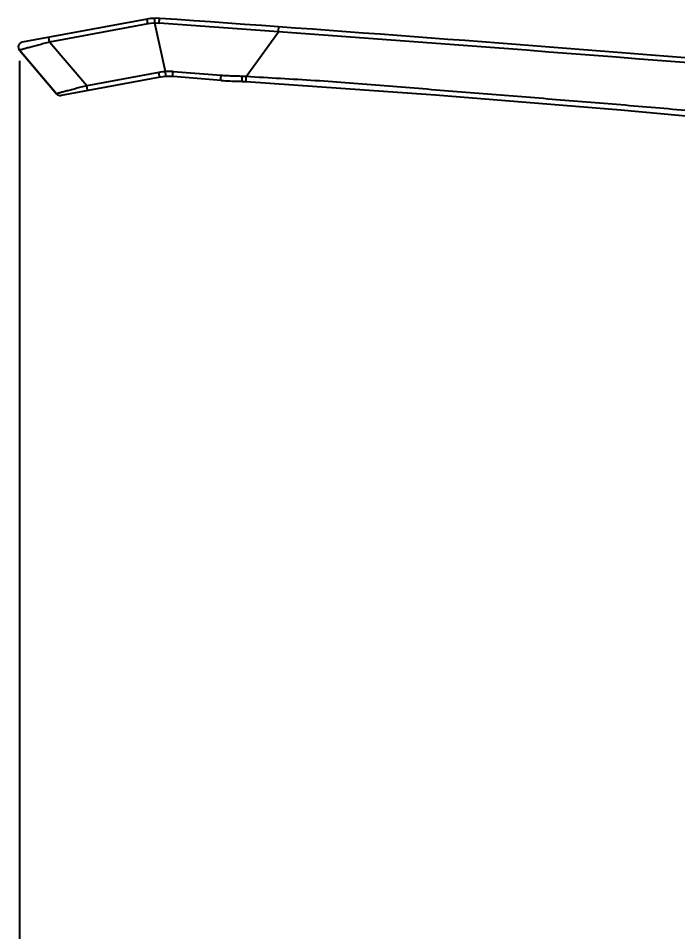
# Model space of a CAD drawing. Header units: millimetres. Extents: x 3766 to 4318, y 26587 to 26937.
# Drawn here: x 3847.9 to 3914.4, y 26662.7 to 26754.8 of the extents above; entities that cross this region are included whole.
import ezdxf

# ---------------------------------------------------------------- set-up
doc = ezdxf.new("R2010")
doc.units = ezdxf.units.MM
doc.styles.get("Standard").update_dxf_attribs({"font": ''})
doc.styles.get('Standard').set_extended_font_data('SimSun')
doc.dimstyles.new('副本 ISO-25-2bei', dxfattribs={"dimscale": 1.7, "dimtxt": 5, "dimasz": 5, "dimexe": 0.5, "dimexo": 0.625, "dimgap": 1, "dimtad": 1, "dimlfac": 0.0393, "dimdsep": 46, "dimtxsty": 'Standard', "dimcen": 2.5, "dimclrd": 1, "dimclre": 1, "dimclrt": 3, "dimadec": 0, "dimazin": 0, "dimtfac": 1, "dimtmove": 0, "dimatfit": 3, "dimfxl": 0, "dimarcsym": 0})

# ---------------------------------------------------------------- blocks, each defined once
blk = doc.blocks.new('*D3')
at = {"color": 1, "lineweight": -2, "transparency": 16777216}
for p, q in [((3848.034, 26750.526), (3848.034, 26587.851)), ((4030.716, 26610.737), (4030.716, 26587.851)), ((3856.534, 26588.701), (4022.216, 26588.701))]:
    blk.add_line(p, q, dxfattribs=at)
at = {"color": 1, "transparency": 16777216}
for points in [[(3856.534, 26590.118), (3856.534, 26587.285), (3848.034, 26588.701)], [(4022.216, 26590.118), (4022.216, 26587.285), (4030.716, 26588.701)]]:
    blk.add_solid(points, dxfattribs=at)
at = {"layer": 'Defpoints', "color": 0, "transparency": 16777216}
for p in [(3848.034, 26751.588), (4030.716, 26611.8), (4030.716, 26588.701)]:
    blk.add_point(p, dxfattribs=at)
at = {"color": 3, "transparency": 16777216, "insert": (3939.375, 26594.651), "char_height": 8.5, "attachment_point": 5, "bg_fill": 3, "box_fill_scale": 1.1, "bg_fill_color": 256, "bg_fill_true_color": 13158600, "bg_fill_transparency": 0}
blk.add_mtext('182.7', dxfattribs=at)

msp = doc.modelspace()

# ---------------------------------------------------------------- linework, layer by layer
at = {"color": 7, "linetype": 'Continuous'}
for p, q in [((3860.93, 26754.727), (3848.325, 26752.403)), ((3860.985, 26754.236), (3851.069, 26752.407)), ((3874.144, 26753.441), (3862.116, 26754.302))]:
    msp.add_line(p, q, dxfattribs=at)
for centre, radius, start, end in [((3861.836, 26749.81), 5, 85.99282, 100.44622), ((3861.801, 26749.807), 4.503, 85.99452, 100.43972)]:
    msp.add_arc(centre, radius, start, end, dxfattribs=at)
for points, knots in [([(3860.985, 26754.236), (3860.974, 26754.298), (3860.959, 26754.388), (3860.942, 26754.503), (3860.932, 26754.577), (3860.926, 26754.636), (3860.923, 26754.684), (3860.924, 26754.709), (3860.926, 26754.727), (3860.93, 26754.727)], [0, 0, 0, 0, 0.380897, 0.552716, 0.703151, 0.826713, 0.919043, 0.976751, 1, 1, 1, 1]), ([(3861.672, 26754.308), (3861.67, 26754.372), (3861.669, 26754.465), (3861.67, 26754.582), (3861.672, 26754.657), (3861.675, 26754.718), (3861.679, 26754.766), (3861.684, 26754.79), (3861.689, 26754.808), (3861.693, 26754.808)], [0, 0, 0, 0, 0.380051, 0.551851, 0.70242, 0.82619, 0.918735, 0.976616, 1, 1, 1, 1]), ([(3862.116, 26754.299), (3862.12, 26754.363), (3862.128, 26754.456), (3862.14, 26754.574), (3862.15, 26754.649), (3862.159, 26754.709), (3862.168, 26754.757), (3862.175, 26754.781), (3862.182, 26754.798), (3862.186, 26754.798)], [0, 0, 0, 0, 0.379565, 0.55138, 0.702056, 0.825971, 0.918654, 0.97662, 1, 1, 1, 1]), ([(3874.144, 26753.444), (3874.148, 26753.508), (3874.156, 26753.6), (3874.169, 26753.718), (3874.179, 26753.793), (3874.188, 26753.853), (3874.197, 26753.901), (3874.204, 26753.925), (3874.211, 26753.943), (3874.215, 26753.942)], [0, 0, 0, 0, 0.379553, 0.551367, 0.702045, 0.825964, 0.91865, 0.976619, 1, 1, 1, 1]), ([(3851.069, 26752.407), (3851.058, 26752.469), (3851.042, 26752.56), (3851.026, 26752.675), (3851.016, 26752.749), (3851.01, 26752.808), (3851.007, 26752.856), (3851.008, 26752.88), (3851.01, 26752.898), (3851.013, 26752.899)], [0, 0, 0, 0, 0.380897, 0.552716, 0.703151, 0.826713, 0.919043, 0.976751, 1, 1, 1, 1])]:
    msp.add_open_spline(points, degree=3, knots=knots, dxfattribs=at)

# ---------------------------------------------------------------- dimensions: what is measured, and where the dimension line sits
dim = msp.add_linear_dim(base=(4030.716, 26588.701), p1=(3848.034, 26751.588), p2=(4030.716, 26611.8), dimstyle='副本 ISO-25-2bei', override={"dimdec": 1, "dimlfac": 1, "dimtfill": 1})
dim.commit()
dim.dimension.update_dxf_attribs({"geometry": '*D3', "text_midpoint": (3939.375, 26594.651)})

# ---------------------------------------------------------------- next in the draw order: linework, layer by layer
for p, q in [((3862.761, 26749.436), (3861.672, 26754.308)), ((3870.891, 26748.93), (3874.144, 26753.444)), ((3854.815, 26748.014), (3851.069, 26752.407)), ((3848.035, 26751.587), (3851.781, 26747.194)), ((3851.781, 26747.194), (3848.035, 26751.587)), ((3862.215, 26748.863), (3852.252, 26747.026)), ((3862.09, 26749.355), (3854.815, 26748.014)), ((3868.364, 26748.544), (3863.519, 26748.93)), ((3868.369, 26749.046), (3863.523, 26749.426)), ((3870.891, 26748.925), (3870.496, 26748.956)), ((3870.345, 26748.459), (3870.502, 26748.453)), ((3870.502, 26748.453), (3870.897, 26748.43)), ((3908.664, 26745.575), (3926.45, 26743.935))]:
    msp.add_line(p, q, dxfattribs=at)
for points in [[(3868.364, 26748.544), (3868.594, 26748.527), (3868.818, 26748.512), (3869.036, 26748.5), (3869.248, 26748.489), (3869.453, 26748.481), (3869.652, 26748.474), (3869.844, 26748.469), (3870.345, 26748.459)], [(3870.897, 26748.43), (3889.978, 26747.082), (3908.664, 26745.575)]]:
    msp.add_lwpolyline(points, dxfattribs=at)
for centre, radius, start, end in [((3467.93, 21126.82), 5641.77, 84.879011, 85.992817), ((3466.727, 21112.32), 5655.816, 85.130041, 85.86912), ((3848.416, 26751.912), 0.5, 100.45387, 220.44239), ((3863.088, 26743.941), 5.505, 85.45083, 100.44288), ((3863.122, 26743.946), 5, 85.44622, 100.44622), ((3852.161, 26747.518), 0.5, 220.44234, 280.43845)]:
    msp.add_arc(centre, radius, start, end, dxfattribs=at)
for points, knots in [([(3851.069, 26752.407), (3850.877, 26752.357), (3850.501, 26752.257), (3849.952, 26752.112), (3849.516, 26751.995), (3849.191, 26751.908), (3848.969, 26751.848), (3848.766, 26751.793), (3848.584, 26751.744), (3848.424, 26751.7), (3848.291, 26751.663), (3848.196, 26751.636), (3848.134, 26751.619), (3848.099, 26751.609), (3848.073, 26751.6), (3848.051, 26751.594), (3848.044, 26751.59), (3848.034, 26751.588), (3848.035, 26751.587)], [0, 0, 0, 0, 0.189504, 0.371873, 0.541688, 0.620181, 0.693409, 0.760607, 0.820991, 0.873791, 0.918248, 0.953645, 0.967755, 0.979375, 0.988438, 0.994912, 0.998768, 1, 1, 1, 1]), ([(3862.215, 26748.863), (3862.211, 26748.863), (3862.203, 26748.879), (3862.193, 26748.903), (3862.179, 26748.95), (3862.163, 26749.009), (3862.145, 26749.083), (3862.119, 26749.2), (3862.101, 26749.292), (3862.09, 26749.355)], [0, 0, 0, 0, 0.023291, 0.08133, 0.174166, 0.298257, 0.449073, 0.620928, 1, 1, 1, 1]), ([(3862.826, 26748.937), (3862.822, 26748.937), (3862.815, 26748.954), (3862.808, 26748.979), (3862.8, 26749.027), (3862.791, 26749.087), (3862.783, 26749.162), (3862.772, 26749.28), (3862.765, 26749.373), (3862.761, 26749.436)], [0, 0, 0, 0, 0.023384, 0.081342, 0.17401, 0.297909, 0.448573, 0.620385, 1, 1, 1, 1]), ([(3863.519, 26748.93), (3863.515, 26748.931), (3863.511, 26748.949), (3863.508, 26748.973), (3863.506, 26749.021), (3863.506, 26749.082), (3863.507, 26749.156), (3863.513, 26749.273), (3863.519, 26749.365), (3863.524, 26749.429)], [0, 0, 0, 0, 0.023359, 0.081187, 0.173662, 0.29736, 0.44788, 0.619681, 1, 1, 1, 1]), ([(3868.364, 26748.544), (3868.36, 26748.545), (3868.356, 26748.563), (3868.353, 26748.587), (3868.351, 26748.635), (3868.351, 26748.696), (3868.353, 26748.77), (3868.358, 26748.887), (3868.364, 26748.98), (3868.369, 26749.043)], [0, 0, 0, 0, 0.023359, 0.081187, 0.173662, 0.29736, 0.44788, 0.619681, 1, 1, 1, 1]), ([(3870.496, 26748.952), (3870.407, 26748.957), (3870.23, 26748.961), (3869.875, 26748.967), (3869.432, 26748.979), (3868.9, 26749.005), (3868.546, 26749.029), (3868.369, 26749.043)], [0, 0, 0, 0, 0.124996, 0.249997, 0.499997, 0.749998, 1, 1, 1, 1]), ([(3870.502, 26748.453), (3870.498, 26748.453), (3870.494, 26748.471), (3870.49, 26748.496), (3870.487, 26748.544), (3870.486, 26748.604), (3870.486, 26748.679), (3870.488, 26748.797), (3870.492, 26748.889), (3870.496, 26748.952)], [0, 0, 0, 0, 0.023362, 0.081315, 0.173821, 0.297537, 0.448083, 0.619958, 1, 1, 1, 1]), ([(3870.897, 26748.431), (3870.893, 26748.431), (3870.889, 26748.449), (3870.885, 26748.473), (3870.882, 26748.521), (3870.881, 26748.582), (3870.881, 26748.657), (3870.883, 26748.774), (3870.887, 26748.866), (3870.891, 26748.93)], [0, 0, 0, 0, 0.023346, 0.081314, 0.173813, 0.297531, 0.448078, 0.619966, 1, 1, 1, 1]), ([(3926.467, 26744.432), (3925.311, 26744.552), (3923, 26744.789), (3919.531, 26745.123), (3916.061, 26745.44), (3911.432, 26745.847), (3905.643, 26746.325), (3898.695, 26746.882), (3891.747, 26747.438), (3885.958, 26747.906), (3881.325, 26748.271), (3877.849, 26748.525), (3874.37, 26748.733), (3872.051, 26748.863), (3870.891, 26748.93)], [0, 0, 0, 0, 0.0625, 0.125001, 0.187501, 0.250001, 0.375001, 0.500001, 0.625001, 0.750001, 0.812501, 0.875001, 0.9375, 1, 1, 1, 1]), ([(3854.815, 26748.014), (3854.623, 26747.963), (3854.246, 26747.864), (3853.697, 26747.718), (3853.261, 26747.601), (3852.936, 26747.514), (3852.715, 26747.455), (3852.512, 26747.4), (3852.329, 26747.35), (3852.17, 26747.306), (3852.036, 26747.269), (3851.941, 26747.243), (3851.88, 26747.225), (3851.844, 26747.215), (3851.818, 26747.207), (3851.796, 26747.201), (3851.789, 26747.197), (3851.78, 26747.195), (3851.781, 26747.194)], [0, 0, 0, 0, 0.18951, 0.371885, 0.541699, 0.620191, 0.693418, 0.760613, 0.820997, 0.873795, 0.918251, 0.953648, 0.967757, 0.979376, 0.988439, 0.994912, 0.998767, 1, 1, 1, 1]), ([(3854.94, 26747.522), (3854.936, 26747.521), (3854.928, 26747.538), (3854.918, 26747.561), (3854.904, 26747.608), (3854.888, 26747.668), (3854.87, 26747.742), (3854.844, 26747.858), (3854.826, 26747.95), (3854.815, 26748.014)], [0, 0, 0, 0, 0.023291, 0.08133, 0.174166, 0.298256, 0.449073, 0.620928, 1, 1, 1, 1])]:
    msp.add_open_spline(points, degree=3, knots=knots, dxfattribs=at)

doc.saveas('drawing.dxf')
